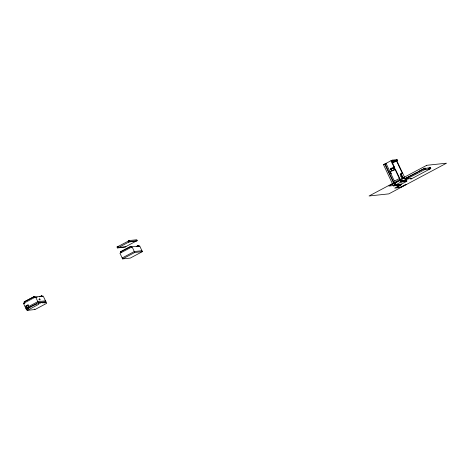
<?xml version="1.0" encoding="UTF-8"?>
<svg xmlns="http://www.w3.org/2000/svg" width="470" height="470" viewBox="0 0 470 470"><rect width="100%" height="100%" fill="white"/><g stroke="black" fill="none" stroke-linecap="round" stroke-linejoin="round"><path stroke-width="0.7" d="M24.07 302.31L24.693 302.903L24.07 302.31L24.211 301.84L34.016 296.629L34.78 296.752L35.074 297.381L34.016 296.629M399.653 185.004L399.236 185.268M393.86 185.82L394.747 185.386L384.719 164.089L390.993 160.705L393.76 160.411M397.185 160.646L396.991 159.647L397.185 160.646L392.133 163.331M406.779 181.132L406.585 180.133L406.779 181.132L406.121 181.485L404.435 177.877L400.082 180.192M28.229 308.819L26.144 309.043L23.5 303.397L35.614 296.952L43.252 296.141L46.037 302.081L38.399 302.897L38.252 303.362L38.799 303.755M384.719 164.089L383.896 164.482M46.037 302.081L45.896 302.551L46.436 302.938M393.737 185.891L399.147 185.309M117.477 247.949L118.34 247.484L125.978 246.674L125.114 247.132L117.477 247.949L117.036 247.008L128.61 240.987L129.05 241.933L118.669 247.449L118.229 246.509M128.281 241.022L129.144 240.564L136.788 239.747L137.228 240.693L136.359 241.151L128.721 241.968L128.281 241.022L128.61 240.987M128.721 241.968L129.591 241.504L137.228 240.693M125.649 246.709L136.03 241.186M34.345 296.594L24.211 301.84M121.16 252.772L120.391 251.867L130.772 246.345L131.541 247.249L130.772 246.345M131.101 246.309L120.391 251.867M132.082 246.826L119.968 253.265L122.611 258.911L130.249 258.095L142.363 251.656L139.719 246.01L132.082 246.826L134.726 252.472L142.363 251.656M39.486 296.823L41.654 295.812L42.388 296.599M39.821 296.787L41.654 295.812M136.253 246.538L138.08 245.563L138.85 246.468L139.719 246.01M136.582 246.503L138.409 245.528M25.832 306.07L28.182 304.965L25.832 306.07L26.567 307.639L28.294 307.456M38.945 299.437L39.809 298.979L40.25 299.919L39.592 299.989L39.151 299.049L39.809 298.979M25.703 308.103L37.817 301.658L45.455 300.847M28.412 306.798L26.896 307.603L26.161 306.035M26.144 309.043L38.258 302.598L45.896 301.787L43.98 302.803M122.171 257.971L134.285 251.526L141.922 250.716M122.611 258.911L134.726 252.472M396.991 159.647L392.509 160.123L391.393 160.664L394.589 167.49L390.735 169.376L394.589 167.49M385.617 163.871L385.124 164.136A37.835 5.005 -25.1 0 1 385.506 164.054M397.379 160.482L392.902 160.963L391.78 161.498L396.527 160.993L402.379 173.489L402.772 173.442L400.399 174.54L402.379 173.489M394.295 166.868L390.441 168.748L391.522 171.051L395.376 169.171L401.38 181.99L402.502 181.449L406.979 180.974M391.522 171.051L395.376 169.171M401.092 173.812L402.573 173.025L400.199 174.117L402.455 178.929L404.829 177.836L404.435 177.877M400.581 176.432L402.062 175.645L403.471 178.653M401.268 176.591L402.261 176.068M393.366 181.579L399.694 178.383M398.131 181.12L388.855 186.055L393.666 185.538M394.248 183.464L400.575 180.263M424.434 168.554L424.956 169.488L425.726 169.077L425.203 168.143L424.81 168.189L405.199 178.618L417.384 172.308L416.984 172.349M425.203 168.143L419.105 171.221M406.585 180.133L402.109 180.615L400.986 181.15L402.344 181.009M405.592 178.576L405.927 179.293L411.438 178.377L410.668 178.788L411.168 178.97L430.779 168.536L430.338 167.596L425.109 168.483M424.768 169.27L425.538 168.865M394.741 185.356L400.986 182.031L406.515 181.444L396.827 160.758M403.336 180.809L405.71 179.716L404.723 180.245M425.726 169.077L405.639 179.558L406.885 179.099M395.775 185.109L395.117 185.462A37.835 5.005 -25.1 0 1 399.659 184.945M428.464 168.595L430.338 167.596M424.956 169.488L429.533 169L430.279 168.354L429.944 167.637M410.692 179.017L411.462 178.612M429.533 169L430.779 168.536M406.515 181.444L400.587 184.598L395.053 185.186L385.065 163.86L386.446 163.713M26.99 310.159L27.425 310.318L38.704 304.319L38.851 303.873M27.331 310.353L35.033 309.519L46.354 303.497L46.483 303.038M34.939 309.542L34.627 309.342M392.309 162.843L393.231 162.749M383.549 164.723L384.942 164.571M390.323 171.327L389.93 171.368L391.011 173.677L391.404 173.63M390.223 171.996L390.617 171.955M390.717 173.048L391.111 173.007M418.529 171.526L418.923 171.485M408.512 176.855L408.912 176.814M406.785 177.772L407.179 177.731M400.881 180.827L404.318 180.457M401.574 184.07L396.04 184.663L395.235 182.936M117.036 247.008L118.422 246.856M138.85 246.468L138.08 245.563M34.451 296.787L34.78 296.752M41.325 295.847L42.094 295.971M35.773 297.304L37.171 297.158M23.5 303.397L24.951 303.244M39.456 303.144L40.843 302.997M42.23 302.85L44.315 302.627L44.497 303.015M28.917 306.534L27.853 305.001M429.175 168.049L429.51 168.765M424.81 168.189L425.25 169.13M400.599 174.076L402.849 178.888M392.509 160.123L392.902 160.963M402.109 180.615L402.502 181.449M392.051 160.311L392.444 161.151M401.65 180.803L402.038 181.637M390.993 160.705L400.986 182.031M393.737 167.338L394.659 169.306M393.408 167.52L394.624 170.117M390.834 168.707L391.915 171.01M386.052 163.331L394.353 181.056M383.52 164.712L393.513 186.044M129.144 240.564L129.591 241.504M117.9 246.544L118.34 247.484M41.765 296.006L42.059 296.635M35.614 296.952L38.399 302.897M36.678 303.438L36.971 304.066A43.128 39.909 83.9 0 0 27.16 309.19A0.699 0.646 83.9 0 0 26.955 310.077M34.592 309.266A0.699 0.646 83.9 0 1 34.522 309.013M426.742 165.305L369.068 195.978L388.825 193.875L446.5 163.196L426.742 165.305M400.622 184.969L394.688 188.123L400.223 187.536L406.156 184.381L400.816 187.054L396.075 187.559L401.016 184.927L400.622 184.969"/></g></svg>
